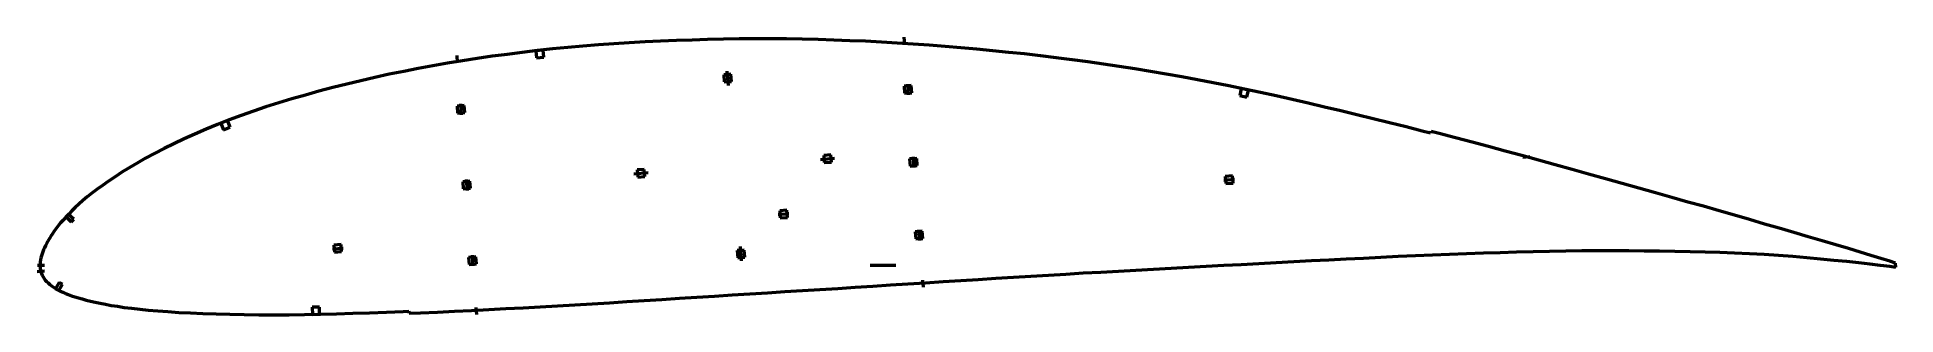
# Model space of a CAD drawing. Header units: metres. Extents: x -390 to 649, y -28 to 127.
import ezdxf

# ---------------------------------------------------------------- set-up
doc = ezdxf.new("R2010")
doc.units = ezdxf.units.M
for name, color, linetype, lineweight in [('FoilLayer', 1, 'Continuous', 50), ('StringerLayer', 1, 'Continuous', 50), ('SubLayer', 1, 'Continuous', 50)]:
    doc.layers.add(name, color=color, linetype=linetype, lineweight=lineweight)

msp = doc.modelspace()

# ---------------------------------------------------------------- linework, layer by layer
at = {"layer": 'FoilLayer'}
for p, q in [((-41.2, 125), (-49.9, 124.5)), ((-32.4, 125.3), (-41.2, 125)), ((-23.6, 125.6), (-32.4, 125.3)), ((-14.9, 125.9), (-23.6, 125.6)), ((-6, 126.1), (-14.9, 125.9)), ((2.8, 126.2), (-6, 126.1)), ((11.6, 126.2), (2.8, 126.2)), ((20.4, 126.2), (11.6, 126.2)), ((29.2, 126.2), (20.4, 126.2)), ((38, 126), (29.2, 126.2)), ((46.9, 125.8), (38, 126)), ((55.7, 125.6), (46.9, 125.8)), ((64.5, 125.2), (55.7, 125.6)), ((73.4, 124.9), (64.5, 125.2)), ((82.3, 124.4), (73.4, 124.9)), ((-143.7, 115.3), (-152, 114)), ((-135.3, 116.5), (-143.7, 115.3)), ((-126.9, 117.6), (-135.3, 116.5)), ((-118.5, 118.7), (-126.9, 117.6)), ((-110.1, 119.7), (-118.5, 118.7)), ((-101.6, 120.6), (-110.1, 119.7)), ((-93.1, 121.4), (-101.6, 120.6)), ((-84.6, 122.2), (-93.1, 121.4)), ((-76, 122.9), (-84.6, 122.2)), ((-67.3, 123.5), (-76, 122.9)), ((-58.7, 124), (-67.3, 123.5)), ((-49.9, 124.5), (-58.7, 124)), ((91.1, 123.9), (82.3, 124.4)), ((100, 123.3), (91.1, 123.9)), ((108.9, 122.7), (100, 123.3)), ((117.8, 122), (108.9, 122.7)), ((126.7, 121.3), (117.8, 122)), ((135.6, 120.5), (126.7, 121.3)), ((144.5, 119.6), (135.6, 120.5)), ((153.4, 118.7), (144.5, 119.6)), ((162.3, 117.8), (153.4, 118.7)), ((171.1, 116.8), (162.3, 117.8)), ((180, 115.7), (171.1, 116.8)), ((188.8, 114.6), (180, 115.7)), ((197.6, 113.4), (188.8, 114.6)), ((-200.9, 104.7), (-208.8, 102.9)), ((-192.9, 106.5), (-200.9, 104.7)), ((-184.8, 108.1), (-192.9, 106.5)), ((-176.7, 109.7), (-184.8, 108.1)), ((-168.5, 111.2), (-176.7, 109.7)), ((-160.3, 112.7), (-168.5, 111.2)), ((-152, 114), (-160.3, 112.7)), ((206.4, 112.1), (197.6, 113.4)), ((215.2, 110.8), (206.4, 112.1)), ((223.9, 109.5), (215.2, 110.8)), ((232.7, 108), (223.9, 109.5)), ((241.5, 106.6), (232.7, 108)), ((250.2, 105), (241.5, 106.6)), ((259, 103.4), (250.2, 105)), ((-239.8, 94.9), (-247.3, 92.8)), ((-232.2, 97), (-239.8, 94.9)), ((-224.5, 99.1), (-232.2, 97)), ((-216.7, 101), (-224.5, 99.1)), ((-208.8, 102.9), (-216.7, 101)), ((267.7, 101.7), (259, 103.4)), ((276.5, 100), (267.7, 101.7)), ((285.3, 98.2), (276.5, 100)), ((294.2, 96.3), (285.3, 98.2)), ((303, 94.4), (294.2, 96.3)), ((311.9, 92.4), (303, 94.4)), ((-275.7, 83.5), (-282.4, 81)), ((-268.8, 85.9), (-275.7, 83.5)), ((-261.8, 88.3), (-268.8, 85.9)), ((-254.6, 90.6), (-261.8, 88.3)), ((-247.3, 92.8), (-254.6, 90.6)), ((320.9, 90.3), (311.9, 92.4)), ((329.9, 88.2), (320.9, 90.3)), ((339, 86.1), (329.9, 88.2)), ((348.1, 83.9), (339, 86.1)), ((357.2, 81.7), (348.1, 83.9)), ((-301.5, 73.1), (-307.5, 70.4)), ((-295.3, 75.8), (-301.5, 73.1)), ((-288.9, 78.4), (-295.3, 75.8)), ((-282.4, 81), (-288.9, 78.4)), ((366.3, 79.4), (357.2, 81.7)), ((375.5, 77.1), (366.3, 79.4)), ((384.6, 74.8), (375.5, 77.1)), ((389.2, 73.6), (384.6, 74.8)), ((389.5, 74.6), (389.2, 73.6)), ((394, 73.4), (389.5, 74.6)), ((403.2, 71), (394, 73.4)), ((-318.8, 65), (-324.1, 62.2)), ((-313.3, 67.7), (-318.8, 65)), ((-307.5, 70.4), (-313.3, 67.7)), ((412.5, 68.6), (403.2, 71)), ((421.7, 66.1), (412.5, 68.6)), ((430.9, 63.6), (421.7, 66.1)), ((440.2, 61.1), (430.9, 63.6)), ((-338.3, 54.3), (-342.4, 51.8)), ((-333.8, 56.9), (-338.3, 54.3)), ((-329.1, 59.6), (-333.8, 56.9)), ((-324.1, 62.2), (-329.1, 59.6)), ((449.6, 58.6), (440.2, 61.1)), ((458.9, 56), (449.6, 58.6)), ((468.3, 53.4), (458.9, 56)), ((477.6, 50.8), (468.3, 53.4)), ((-356.2, 42.3), (-359.1, 40.1)), ((-353.2, 44.5), (-356.2, 42.3)), ((-349.8, 46.9), (-353.2, 44.5)), ((-346.2, 49.3), (-349.8, 46.9)), ((-342.4, 51.8), (-346.2, 49.3)), ((487, 48.2), (477.6, 50.8)), ((496.3, 45.6), (487, 48.2)), ((505.7, 43), (496.3, 45.6)), ((514.9, 40.4), (505.7, 43)), ((-368.4, 32.1), (-370.3, 30.3)), ((-366.4, 34), (-368.4, 32.1)), ((-364.1, 36), (-366.4, 34)), ((-361.7, 38), (-364.1, 36)), ((-359.1, 40.1), (-361.7, 38)), ((524.1, 37.8), (514.9, 40.4)), ((533.1, 35.2), (524.1, 37.8)), ((541.9, 32.8), (533.1, 35.2)), ((550.6, 30.3), (541.9, 32.8)), ((-377.9, 21.9), (-379.1, 20.4)), ((-376.6, 23.5), (-377.9, 21.9)), ((-375.2, 25.1), (-376.6, 23.5)), ((-373.7, 26.8), (-375.2, 25.1)), ((-372.1, 28.5), (-373.7, 26.8)), ((-370.3, 30.3), (-372.1, 28.5)), ((559.2, 27.8), (550.6, 30.3)), ((567.6, 25.4), (559.2, 27.8)), ((575.9, 22.9), (567.6, 25.4)), ((584.2, 20.6), (575.9, 22.9)), ((-385.1, 10.9), (-385.6, 9.7)), ((-384.4, 12.2), (-385.1, 10.9)), ((-383.7, 13.4), (-384.4, 12.2)), ((-382.9, 14.8), (-383.7, 13.4)), ((-382.1, 16.1), (-382.9, 14.8)), ((-381.2, 17.5), (-382.1, 16.1)), ((-380.2, 18.9), (-381.2, 17.5)), ((-379.1, 20.4), (-380.2, 18.9)), ((592.3, 18.2), (584.2, 20.6)), ((600.4, 15.8), (592.3, 18.2)), ((608.2, 13.5), (600.4, 15.8)), ((615.7, 11.3), (608.2, 13.5)), ((622.8, 9.2), (615.7, 11.3)), ((-388, 1.9), (-388.1, 0.9)), ((-388.1, 0.9), (-388.1, -0.1)), ((-387.8, 3), (-388, 1.9)), ((-387.6, 4.1), (-387.8, 3)), ((-387.3, 5.1), (-387.6, 4.1)), ((-387, 6.2), (-387.3, 5.1)), ((-386.6, 7.3), (-387, 6.2)), ((-386.1, 8.5), (-386.6, 7.3)), ((-385.6, 9.7), (-386.1, 8.5)), ((273.6, -0.1), (283.4, 0.4)), ((283.4, 0.4), (293.2, 0.9)), ((293.2, 0.9), (303, 1.5)), ((303, 1.5), (312.8, 2)), ((312.8, 2), (322.6, 2.5)), ((322.6, 2.5), (332.3, 3)), ((332.3, 3), (342, 3.5)), ((342, 3.5), (351.8, 3.9)), ((351.8, 3.9), (361.5, 4.4)), ((361.5, 4.4), (371.2, 4.9)), ((371.2, 4.9), (380.9, 5.3)), ((380.9, 5.3), (390.4, 5.7)), ((390.4, 5.7), (399.9, 6.1)), ((399.9, 6.1), (409.4, 6.5)), ((409.4, 6.5), (418.8, 6.8)), ((418.8, 6.8), (428.1, 7.1)), ((428.1, 7.1), (437.3, 7.4)), ((437.3, 7.4), (446.6, 7.6)), ((446.6, 7.6), (455.8, 7.8)), ((455.8, 7.8), (464.9, 7.9)), ((464.9, 7.9), (473.8, 8.1)), ((473.8, 8.1), (482.6, 8.2)), ((482.6, 8.2), (491.3, 8.1)), ((491.3, 8.1), (500.1, 8.1)), ((500.1, 8.1), (508.7, 8)), ((508.7, 8), (517.3, 8)), ((517.3, 8), (525.8, 7.8)), ((525.8, 7.8), (534.3, 7.6)), ((534.3, 7.6), (542.7, 7.4)), ((542.7, 7.4), (550.9, 7.2)), ((550.9, 7.2), (559.2, 6.9)), ((559.2, 6.9), (567.5, 6.4)), ((567.5, 6.4), (575.7, 6)), ((575.7, 6), (583.8, 5.6)), ((583.8, 5.6), (591.7, 5)), ((591.7, 5), (599.5, 4.3)), ((599.5, 4.3), (607.2, 3.5)), ((607.2, 3.5), (614.7, 2.8)), ((614.7, 2.8), (621.8, 2.1)), ((621.8, 2.1), (628.5, 1.4)), ((629.4, 7.2), (622.8, 9.2)), ((628.5, 1.4), (634.8, 0.7)), ((635.4, 5.4), (629.4, 7.2)), ((634.8, 0.7), (640.6, 0)), ((640.9, 3.7), (635.4, 5.4)), ((646, 2.1), (640.9, 3.7)), ((649.2, 1.1), (646, 2.1)), ((649.3, -1.1), (649.2, 1.1)), ((-388.1, -0.1), (-388.1, -1)), ((-388.1, -1), (-388, -1.9)), ((-388, -1.9), (-387.9, -2.9)), ((-387.9, -2.9), (-387.6, -3.8)), ((-387.6, -3.8), (-387.3, -4.7)), ((-387.3, -4.7), (-386.9, -5.7)), ((-386.9, -5.7), (-386.4, -6.6)), ((-386.4, -6.6), (-385.9, -7.5)), ((-385.9, -7.5), (-385.2, -8.4)), ((-385.2, -8.4), (-384.5, -9.2)), ((-384.5, -9.2), (-383.6, -10)), ((-383.6, -10), (-382.7, -10.8)), ((97.1, -10.5), (106.9, -9.9)), ((106.9, -9.9), (116.8, -9.2)), ((116.8, -9.2), (126.6, -8.6)), ((126.6, -8.6), (136.4, -8)), ((136.4, -8), (146.2, -7.4)), ((146.2, -7.4), (156, -6.8)), ((156, -6.8), (165.8, -6.2)), ((165.8, -6.2), (175.6, -5.6)), ((175.6, -5.6), (185.4, -5)), ((185.4, -5), (195.1, -4.4)), ((195.1, -4.4), (204.9, -3.9)), ((204.9, -3.9), (214.7, -3.4)), ((214.7, -3.4), (224.5, -2.8)), ((224.5, -2.8), (234.3, -2.3)), ((234.3, -2.3), (244.2, -1.7)), ((244.2, -1.7), (254, -1.2)), ((254, -1.2), (263.8, -0.6)), ((263.8, -0.6), (273.6, -0.1)), ((640.6, 0), (646, -0.7)), ((646, -0.7), (649.3, -1.1)), ((-382.7, -10.8), (-381.7, -11.6)), ((-381.7, -11.6), (-380.6, -12.4)), ((-380.6, -12.4), (-379.5, -13.1)), ((-379.5, -13.1), (-378.2, -13.8)), ((-378.2, -13.8), (-376.9, -14.5)), ((-376.9, -14.5), (-375.4, -15.2)), ((-375.4, -15.2), (-373.9, -15.8)), ((-373.9, -15.8), (-372.3, -16.4)), ((-372.3, -16.4), (-370.5, -17.1)), ((-370.5, -17.1), (-368.7, -17.7)), ((-368.7, -17.7), (-366.7, -18.3)), ((-366.7, -18.3), (-364.6, -18.9)), ((-364.6, -18.9), (-362.3, -19.5)), ((-362.3, -19.5), (-359.9, -20.1)), ((-359.9, -20.1), (-357.3, -20.7)), ((-357.3, -20.7), (-354.5, -21.3)), ((-69.8, -21), (-60.1, -20.4)), ((-60.1, -20.4), (-50.3, -19.8)), ((-50.3, -19.8), (-40.5, -19.2)), ((-40.5, -19.2), (-30.7, -18.5)), ((-30.7, -18.5), (-20.9, -17.9)), ((-20.9, -17.9), (-11, -17.3)), ((-11, -17.3), (-1.2, -16.7)), ((-1.2, -16.7), (8.6, -16.1)), ((8.6, -16.1), (18.5, -15.4)), ((18.5, -15.4), (28.3, -14.8)), ((28.3, -14.8), (38.1, -14.2)), ((38.1, -14.2), (47.9, -13.6)), ((47.9, -13.6), (57.8, -13)), ((57.8, -13), (67.6, -12.3)), ((67.6, -12.3), (77.5, -11.7)), ((77.5, -11.7), (87.3, -11.1)), ((87.3, -11.1), (97.1, -10.5)), ((-354.5, -21.3), (-351.5, -21.9)), ((-351.5, -21.9), (-348.3, -22.5)), ((-348.3, -22.5), (-344.8, -23)), ((-344.8, -23), (-341, -23.6)), ((-341, -23.6), (-336.9, -24.1)), ((-336.9, -24.1), (-332.4, -24.6)), ((-332.4, -24.6), (-327.6, -25.1)), ((-327.6, -25.1), (-322.3, -25.6)), ((-322.3, -25.6), (-316.6, -26)), ((-316.6, -26), (-310.5, -26.4)), ((-310.5, -26.4), (-304, -26.7)), ((-304, -26.7), (-297.1, -27)), ((-297.1, -27), (-289.7, -27.3)), ((-289.7, -27.3), (-282, -27.4)), ((-282, -27.4), (-274, -27.6)), ((-274, -27.6), (-265.8, -27.7)), ((-265.8, -27.7), (-257.4, -27.7)), ((-257.4, -27.7), (-248.9, -27.7)), ((-248.9, -27.7), (-240.2, -27.6)), ((-240.2, -27.6), (-231.3, -27.4)), ((-231.3, -27.4), (-222.3, -27.2)), ((-222.3, -27.2), (-213.2, -26.9)), ((-213.2, -26.9), (-203.9, -26.6)), ((-203.9, -26.6), (-194.5, -26.3)), ((-194.5, -26.3), (-185.1, -25.9)), ((-185.1, -25.9), (-181.9, -25.8)), ((-181.9, -25.8), (-181.8, -26.8)), ((-181.8, -26.8), (-175.5, -26.6)), ((-175.5, -26.6), (-166, -26.2)), ((-166, -26.2), (-156.5, -25.8)), ((-156.5, -25.8), (-146.9, -25.3)), ((-146.9, -25.3), (-137.3, -24.8)), ((-137.3, -24.8), (-127.7, -24.3)), ((-127.7, -24.3), (-118.1, -23.8)), ((-118.1, -23.8), (-108.5, -23.3)), ((-108.5, -23.3), (-98.8, -22.8)), ((-98.8, -22.8), (-89.2, -22.2)), ((-89.2, -22.2), (-79.5, -21.6)), ((-79.5, -21.6), (-69.8, -21))]:
    msp.add_line(p, q, dxfattribs=at)
at = {"layer": 'StringerLayer'}
for p, q in [((-106.9, 120), (-110.9, 119.6)), ((-110.9, 119.6), (-110.5, 115.6)), ((-110.5, 115.6), (-106.5, 116.1)), ((-106.5, 116.1), (-106.9, 120)), ((283.4, 98.6), (282.6, 94.7)), ((282.6, 94.7), (286.5, 93.8)), ((287.4, 97.7), (283.4, 98.6)), ((286.5, 93.8), (287.4, 97.7)), ((-283.3, 80.6), (-287, 79.2)), ((-287, 79.2), (-285.6, 75.4)), ((-285.6, 75.4), (-281.8, 76.9)), ((-281.8, 76.9), (-283.3, 80.6)), ((-372.2, 28.3), (-373.6, 26.9)), ((-373.6, 26.9), (-370.7, 24.1)), ((-369.3, 25.6), (-372.2, 28.3)), ((-370.7, 24.1), (-369.3, 25.6)), ((-377.4, -9.7), (-379.4, -13.2)), ((-375.6, -10.7), (-377.4, -9.7)), ((-379.4, -13.2), (-377.6, -14.2)), ((-377.6, -14.2), (-375.6, -10.7)), ((-231.9, -23.4), (-235.9, -23.5)), ((-235.9, -23.5), (-235.8, -27.5)), ((-235.8, -27.5), (-231.8, -27.4)), ((-231.8, -27.4), (-231.9, -23.4))]:
    msp.add_line(p, q, dxfattribs=at)
at = {"layer": 'SubLayer'}
for p, q in [((94.8, 127.2), (95.1, 123.2)), ((-155.2, 117), (-154.9, 113)), ((-1.9, 106.5), (-5.9, 106.1)), ((-5.9, 106.1), (-5.6, 102.2)), ((-4.1, 108.3), (-3.5, 100.3)), ((-1.6, 102.5), (-1.9, 106.5)), ((-5.6, 102.2), (-1.6, 102.5)), ((98.8, 100.2), (94.9, 99.9)), ((94.9, 99.9), (95.2, 95.9)), ((95.2, 95.9), (99.2, 96.2)), ((96.8, 101), (97.2, 95.1)), ((99.2, 96.2), (98.8, 100.2)), ((-151, 89), (-155, 88.7)), ((-155, 88.7), (-154.7, 84.7)), ((-154.7, 84.7), (-150.7, 85.1)), ((-153.1, 89.9), (-152.6, 83.9)), ((-150.7, 85.1), (-151, 89)), ((-50.3, 53.4), (-54.3, 53.1)), ((-54.3, 53.1), (-53.9, 49.1)), ((-50, 49.4), (-50.3, 53.4)), ((48.1, 59), (56.1, 59.6)), ((53.9, 61.5), (50, 61.1)), ((50, 61.1), (50.3, 57.2)), ((50.3, 57.2), (54.3, 57.5)), ((54.3, 57.5), (53.9, 61.5)), ((102, 59.5), (98, 59.2)), ((98, 59.2), (98.3, 55.2)), ((98.3, 55.2), (102.3, 55.5)), ((99.9, 60.4), (100.4, 54.4)), ((102.3, 55.5), (102, 59.5)), ((440.8, 60.3), (444.7, 60.6)), ((-147.8, 46.8), (-151.8, 46.5)), ((-151.8, 46.5), (-151.5, 42.6)), ((-151.5, 42.6), (-147.5, 42.9)), ((-149.9, 47.7), (-149.4, 41.7)), ((-147.5, 42.9), (-147.8, 46.8)), ((-56.1, 51), (-48.1, 51.6)), ((-53.9, 49.1), (-50, 49.4)), ((273.7, 47.4), (279.6, 47.9)), ((278.5, 49.8), (274.5, 49.5)), ((274.5, 49.5), (274.8, 45.5)), ((274.8, 45.5), (278.8, 45.8)), ((278.8, 45.8), (278.5, 49.8)), ((24.5, 28.2), (30.5, 28.7)), ((29.4, 30.6), (25.4, 30.3)), ((25.4, 30.3), (25.7, 26.3)), ((25.7, 26.3), (29.7, 26.6)), ((29.7, 26.6), (29.4, 30.6)), ((572.8, 23.3), (573.1, 24.3)), ((-219.8, 11.5), (-223.8, 11.1)), ((-223.8, 11.1), (-223.5, 7.2)), ((-219.5, 7.5), (-219.8, 11.5)), ((105.1, 18.9), (101.1, 18.5)), ((101.1, 18.5), (101.4, 14.6)), ((101.4, 14.6), (105.4, 14.9)), ((103, 19.7), (103.5, 13.7)), ((105.4, 14.9), (105.1, 18.9)), ((611.2, 12.1), (611.5, 13)), ((-389.6, 0), (-385.6, 0)), ((-224.6, 9.1), (-218.6, 9.5)), ((-223.5, 7.2), (-219.5, 7.5)), ((-144.5, 4.6), (-148.5, 4.3)), ((-148.5, 4.3), (-148.2, 0.4)), ((-148.2, 0.4), (-144.2, 0.7)), ((-146.6, 5.5), (-146.2, -0.5)), ((-144.2, 0.7), (-144.5, 4.6)), ((5.6, 8.4), (1.6, 8.1)), ((1.6, 8.1), (1.9, 4.1)), ((1.9, 4.1), (5.9, 4.4)), ((4.1, 2.3), (3.5, 10.3)), ((5.9, 4.4), (5.6, 8.4)), ((75.9, 0), (90.3, 0)), ((569.6, 5.8), (569.6, 6.8)), ((609.4, 2.8), (609.5, 3.8)), ((629.4, 0.8), (629.4, 1.8)), ((630.4, 6.4), (630.7, 7.3)), ((-389.7, -3.6), (-385.7, -3.3)), ((105.2, -8.4), (105.5, -12.4)), ((-144.4, -23.6), (-144.1, -27.6))]:
    msp.add_line(p, q, dxfattribs=at)

doc.saveas('drawing.dxf')
